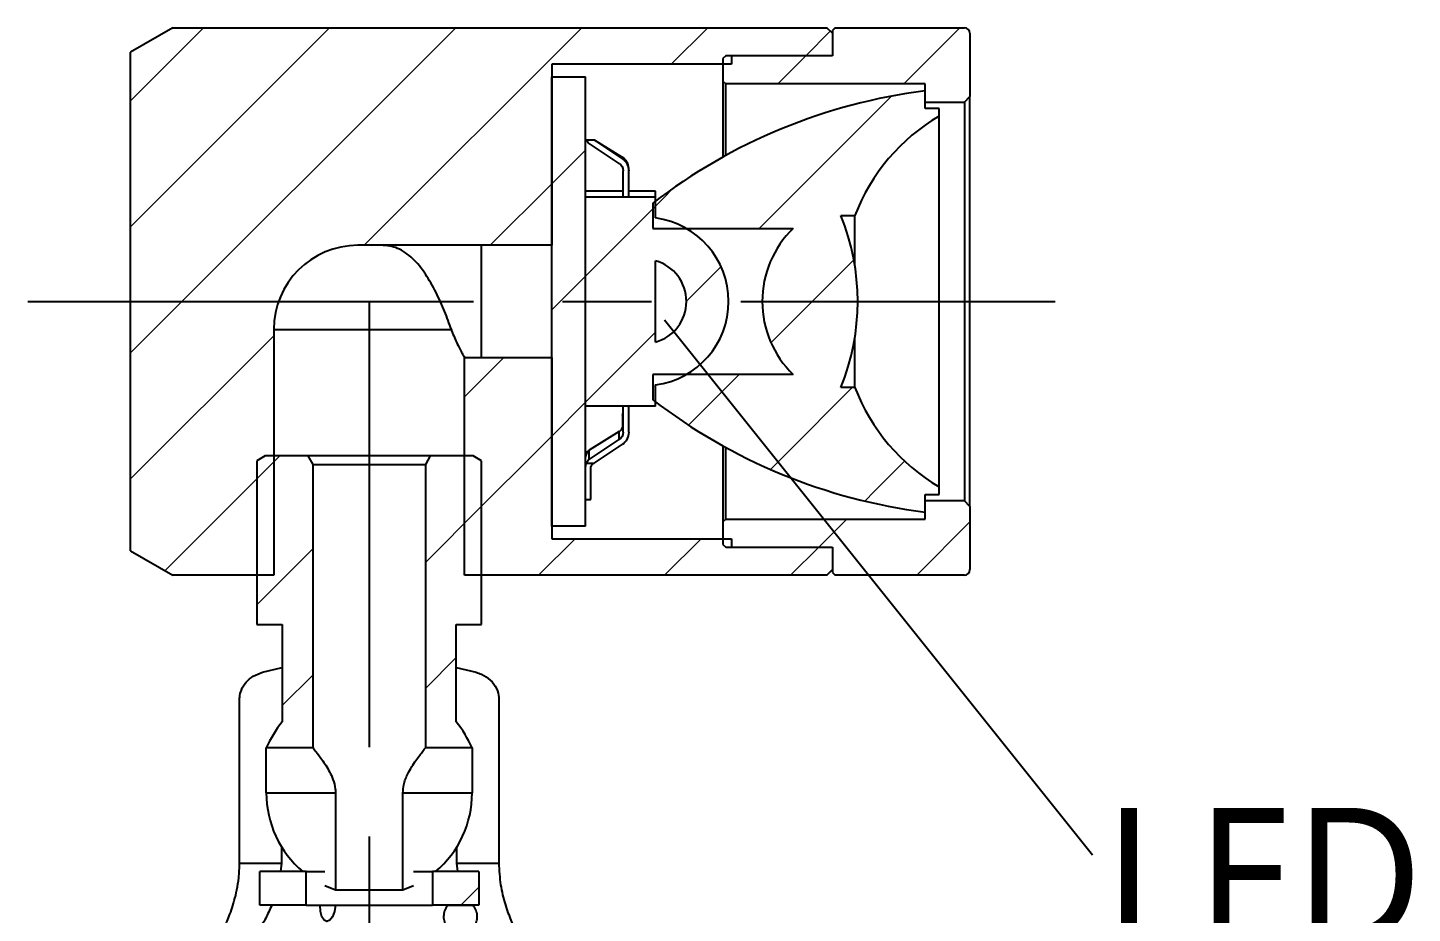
# Model space of a CAD drawing. Header units: millimetres. Extents: x 1036 to 1814, y -113 to 289.
# Drawn here: x 1286.35 to 1335.67, y 214.5 to 246.03 of the extents above; entities that cross this region are included whole.
import ezdxf

# ---------------------------------------------------------------- set-up
doc = ezdxf.new("R2010")
doc.units = ezdxf.units.MM
doc.linetypes.add('CENTER', pattern=[50.8, 31.75, -6.35, 6.35, -6.35])
for name, color, linetype, lineweight in [('CenterLine', 1, 'CENTER', 9), ('Dimension', 136, 'Continuous', 9), ('SolidLine', 7, 'Continuous', 30)]:
    doc.layers.add(name, color=color, linetype=linetype, lineweight=lineweight)
doc.styles.add('微软雅黑-Light', font='')
doc.styles.get('微软雅黑-Light').set_extended_font_data('Microsoft YaHei Light')
pattern_1 = [(45, (812.6144, -117.223), (-2.245064, 2.245064), [])]

msp = doc.modelspace()

# ---------------------------------------------------------------- hatches: boundary and pattern name
at = {"layer": 'SolidLine', "linetype": 'Continuous', "lineweight": 18}
h = msp.add_hatch(dxfattribs=at)
h.set_pattern_fill('ANSI31', color=256, style=0)
h.set_pattern_definition(pattern_1)
edge = h.paths.add_edge_path(flags=0)
edge.add_line((1290.014, 245.168), (1291.514, 246.034))
edge.add_line((1291.514, 246.034), (1314.814, 246.034))
edge.add_line((1314.814, 246.034), (1315.014, 245.834))
edge.add_line((1315.014, 245.834), (1315.014, 245.034))
edge.add_line((1315.014, 245.034), (1311.414, 245.034))
edge.add_line((1311.414, 245.034), (1311.414, 244.734))
edge.add_line((1311.414, 244.734), (1305.014, 244.734))
edge.add_line((1305.014, 244.734), (1305.014, 238.284))
edge.add_line((1305.014, 238.284), (1302.514, 238.284))
edge.add_line((1302.514, 238.284), (1298.914, 238.284))
edge.add_line((1298.914, 238.284), (1298.114, 238.284))
edge.add_arc((1298.114, 235.284), 3, 450, 540)
edge.add_line((1295.114, 235.284), (1295.114, 226.534))
edge.add_line((1295.114, 226.534), (1291.514, 226.534))
edge.add_line((1291.514, 226.534), (1290.014, 227.4))
edge.add_line((1290.014, 227.4), (1290.014, 245.168))
h = msp.add_hatch(dxfattribs=at)
h.set_pattern_fill('ANSI31', color=256, style=0)
h.set_pattern_definition(pattern_1)
edge = h.paths.add_edge_path(flags=0)
edge.add_line((1311.114, 244.934), (1311.214, 245.034))
edge.add_line((1311.214, 245.034), (1315.014, 245.034))
edge.add_line((1315.014, 245.034), (1315.014, 245.934))
edge.add_line((1315.014, 245.934), (1315.114, 246.034))
edge.add_line((1315.114, 246.034), (1319.714, 246.034))
edge.add_arc((1319.714, 245.834), 0.2, 360, 450, ccw=False)
edge.add_line((1319.914, 245.834), (1319.914, 243.584))
edge.add_line((1319.914, 243.584), (1319.714, 243.384))
edge.add_line((1319.714, 243.384), (1318.314, 243.384))
edge.add_line((1318.314, 243.384), (1318.314, 244.034))
edge.add_line((1318.314, 244.034), (1311.214, 244.034))
edge.add_line((1311.214, 244.034), (1311.114, 244.134))
edge.add_line((1311.114, 244.134), (1311.114, 244.934))
h = msp.add_hatch(dxfattribs=at)
h.set_pattern_fill('ANSI31', color=256, style=0)
h.set_pattern_definition(pattern_1)
h.paths.add_polyline_path([(1306.214, 244.284), (1306.214, 228.284), (1305.014, 228.284), (1305.014, 244.284)], flags=0)
h = msp.add_hatch(dxfattribs=at)
h.set_pattern_fill('ANSI31', color=256, style=0)
h.set_pattern_definition(pattern_1)
edge = h.paths.add_edge_path(flags=0)
edge.add_line((1318.814, 229.684), (1318.814, 229.409))
edge.add_line((1318.814, 229.409), (1318.314, 229.409))
edge.add_line((1318.314, 229.409), (1318.314, 228.784))
edge.add_arc((1320.822, 248.627), 20, 232.383, 262.7973, ccw=False)
edge.add_line((1308.614, 232.784), (1308.614, 233.684))
edge.add_line((1308.614, 233.684), (1313.614, 233.684))
edge.add_arc((1316.137, 236.284), 3.623, 134.1358, 225.8642, ccw=False)
edge.add_line((1313.614, 238.884), (1308.614, 238.884))
edge.add_line((1308.614, 238.884), (1308.614, 239.784))
edge.add_arc((1320.822, 223.942), 20, 457.2027, 487.617, ccw=False)
edge.add_line((1318.314, 243.784), (1318.314, 243.159))
edge.add_line((1318.314, 243.159), (1318.814, 243.159))
edge.add_line((1318.814, 243.159), (1318.814, 242.884))
edge.add_arc((1322.35, 236.843), 7, 480.3403, 519.0201)
edge.add_line((1315.814, 239.349), (1315.314, 239.349))
edge.add_arc((1307.786, 236.284), 8.129, 337.8479, 382.1521, ccw=False)
edge.add_line((1315.314, 233.219), (1315.814, 233.219))
edge.add_arc((1322.35, 235.726), 7, 200.9799, 239.6597)
h = msp.add_hatch(dxfattribs=at)
h.set_pattern_fill('ANSI31', color=256, style=0)
h.set_pattern_definition(pattern_1)
edge = h.paths.add_edge_path(flags=0)
edge.add_line((1308.714, 232.556), (1306.214, 232.556))
edge.add_line((1306.214, 232.556), (1306.214, 240.013))
edge.add_line((1306.214, 240.013), (1308.714, 240.013))
edge.add_line((1308.714, 240.013), (1308.714, 239.258))
edge.add_arc((1308.314, 236.284), 3, 277.6623, 442.3377, ccw=False)
edge.add_line((1308.714, 233.311), (1308.714, 232.556))
edge = h.paths.add_edge_path(flags=0)
edge.add_arc((1308.314, 236.284), 1.5, 285.466, 434.534)
edge.add_line((1308.714, 237.73), (1308.714, 234.839))
h = msp.add_hatch(dxfattribs=at)
h.set_pattern_fill('ANSI31', color=256, style=0)
h.set_pattern_definition(pattern_1)
h.paths.add_polyline_path([(1315.014, 226.734), (1314.814, 226.534), (1301.914, 226.534), (1301.914, 234.284), (1302.514, 234.284), (1305.014, 234.284), (1305.014, 227.834), (1311.414, 227.834), (1311.414, 227.534), (1315.014, 227.534)], flags=0)
h = msp.add_hatch(dxfattribs=at)
h.set_pattern_fill('ANSI31', color=256, style=0)
h.set_pattern_definition(pattern_1)
edge = h.paths.add_edge_path(flags=0)
edge.add_arc((1298.514, 218.784), 4, 500.805, 516.4218, ccw=False)
edge.add_line((1295.414, 221.312), (1295.414, 224.784))
edge.add_line((1295.414, 224.784), (1294.514, 224.784))
edge.add_line((1294.514, 224.784), (1294.514, 230.611))
edge.add_line((1294.514, 230.611), (1294.814, 230.784))
edge.add_line((1294.814, 230.784), (1296.341, 230.784))
edge.add_line((1296.341, 230.784), (1296.514, 230.484))
edge.add_line((1296.514, 230.484), (1296.514, 220.384))
edge.add_line((1296.514, 220.384), (1294.848, 220.384))
h = msp.add_hatch(dxfattribs=at)
h.set_pattern_fill('ANSI31', color=256, style=0)
h.set_pattern_definition(pattern_1)
edge = h.paths.add_edge_path(flags=0)
edge.add_arc((1298.514, 218.784), 4, 383.5782, 399.195, ccw=False)
edge.add_line((1302.18, 220.384), (1300.514, 220.384))
edge.add_line((1300.514, 220.384), (1300.514, 230.484))
edge.add_line((1300.514, 230.484), (1300.688, 230.784))
edge.add_line((1300.688, 230.784), (1302.214, 230.784))
edge.add_line((1302.214, 230.784), (1302.514, 230.611))
edge.add_line((1302.514, 230.611), (1302.514, 224.784))
edge.add_line((1302.514, 224.784), (1301.614, 224.784))
edge.add_line((1301.614, 224.784), (1301.614, 221.312))
h = msp.add_hatch(dxfattribs=at)
h.set_pattern_fill('ANSI31', color=256, style=0)
h.set_pattern_definition(pattern_1)
edge = h.paths.add_edge_path(flags=0)
edge.add_line((1311.214, 227.534), (1311.114, 227.634))
edge.add_line((1311.114, 227.634), (1311.114, 228.434))
edge.add_line((1311.114, 228.434), (1311.214, 228.534))
edge.add_line((1311.214, 228.534), (1318.314, 228.534))
edge.add_line((1318.314, 228.534), (1318.314, 229.184))
edge.add_line((1318.314, 229.184), (1319.714, 229.184))
edge.add_line((1319.714, 229.184), (1319.914, 228.984))
edge.add_line((1319.914, 228.984), (1319.914, 226.734))
edge.add_arc((1319.714, 226.734), 0.2, 270, 360, ccw=False)
edge.add_line((1319.714, 226.534), (1315.114, 226.534))
edge.add_line((1315.114, 226.534), (1315.014, 226.634))
edge.add_line((1315.014, 226.634), (1315.014, 227.534))
edge.add_line((1315.014, 227.534), (1311.214, 227.534))
h = msp.add_hatch(dxfattribs=at)
h.set_pattern_fill('ANSI31', color=256, style=0)
h.set_pattern_definition(pattern_1)
h.paths.add_polyline_path([(1300.764, 215.984), (1302.414, 215.984), (1302.414, 214.784), (1300.764, 214.784)], flags=0)

# ---------------------------------------------------------------- linework, layer by layer
at = {"layer": 'CenterLine', "lineweight": -3, "ltscale": 0.5}
for p, q in [((1286.349, 236.284), (1322.947, 236.284)), ((1298.514, 236.284), (1298.514, 92.391))]:
    msp.add_line(p, q, dxfattribs=at)
at = {"layer": 'Dimension', "lineweight": -3}
msp.add_line((1309.03, 235.634), (1324.275, 216.574), dxfattribs=at)
at = {"layer": 'SolidLine', "color": 7, "linetype": 'Continuous', "lineweight": 25}
for p, q in [((1291.514, 246.034), (1290.014, 245.168)), ((1291.514, 246.034), (1314.814, 246.034)), ((1315.014, 245.834), (1314.814, 246.034)), ((1315.114, 246.034), (1315.014, 245.934)), ((1315.014, 245.934), (1315.014, 245.034)), ((1315.014, 245.834), (1315.014, 245.034)), ((1315.114, 246.034), (1319.714, 246.034)), ((1319.914, 245.834), (1319.914, 243.584)), ((1290.014, 227.4), (1290.014, 245.168)), ((1305.014, 244.734), (1305.014, 238.284)), ((1311.414, 244.734), (1305.014, 244.734)), ((1311.214, 245.034), (1311.114, 244.934)), ((1311.114, 244.934), (1311.114, 244.134)), ((1315.014, 245.034), (1311.214, 245.034)), ((1311.414, 245.034), (1311.414, 244.734)), ((1315.014, 245.034), (1311.414, 245.034)), ((1305.014, 244.284), (1306.214, 244.284)), ((1305.014, 228.284), (1305.014, 244.284)), ((1306.214, 228.284), (1306.214, 244.284)), ((1311.114, 244.134), (1311.214, 244.034)), ((1311.114, 244.134), (1311.114, 241.428)), ((1311.214, 241.483), (1311.214, 244.034)), ((1318.314, 244.034), (1311.214, 244.034)), ((1318.314, 243.384), (1318.314, 244.034)), ((1318.314, 243.159), (1318.314, 243.784)), ((1318.314, 243.384), (1319.714, 243.384)), ((1318.814, 243.159), (1318.314, 243.159)), ((1318.814, 242.884), (1318.814, 243.159)), ((1319.714, 243.384), (1319.914, 243.584)), ((1319.714, 243.384), (1319.714, 229.184)), ((1319.914, 228.984), (1319.914, 243.584)), ((1318.814, 229.684), (1318.814, 242.884)), ((1306.244, 242.041), (1306.53, 242.041)), ((1307.42, 241.203), (1306.352, 241.914)), ((1307.528, 241.377), (1306.53, 242.041)), ((1306.53, 242.041), (1307.528, 241.422)), ((1307.528, 241.377), (1307.528, 241.422)), ((1307.558, 240.013), (1307.558, 240.941)), ((1307.758, 240.941), (1307.758, 241.016)), ((1307.758, 240.013), (1307.758, 240.941)), ((1307.558, 240.214), (1306.214, 240.214)), ((1308.714, 240.214), (1307.758, 240.214)), ((1308.714, 240.013), (1308.714, 240.214)), ((1306.214, 240.013), (1308.714, 240.013)), ((1306.214, 232.556), (1306.214, 240.013)), ((1307.558, 240.013), (1307.758, 240.013)), ((1308.614, 239.784), (1308.614, 238.884)), ((1308.714, 239.258), (1308.714, 240.013)), ((1315.314, 239.349), (1315.814, 239.349)), ((1315.814, 237.556), (1315.814, 239.349)), ((1308.614, 238.884), (1313.614, 238.884)), ((1298.914, 238.284), (1298.114, 238.284)), ((1302.514, 238.284), (1298.914, 238.284)), ((1302.514, 234.284), (1302.514, 238.284)), ((1305.014, 238.284), (1302.514, 238.284)), ((1308.714, 234.839), (1308.714, 237.73)), ((1295.114, 235.284), (1301.44, 235.284)), ((1295.114, 235.284), (1295.114, 226.534)), ((1315.814, 233.219), (1315.814, 235.013)), ((1301.914, 226.534), (1301.914, 234.284)), ((1301.914, 234.284), (1302.514, 234.284)), ((1302.514, 234.284), (1305.014, 234.284)), ((1305.014, 234.284), (1305.014, 227.834)), ((1313.614, 233.684), (1308.614, 233.684)), ((1308.614, 233.684), (1308.614, 232.784)), ((1308.714, 232.556), (1308.714, 233.311)), ((1315.814, 233.219), (1315.314, 233.219)), ((1308.714, 232.556), (1306.214, 232.556)), ((1307.758, 232.556), (1307.558, 232.556)), ((1307.558, 231.628), (1307.558, 232.556)), ((1307.758, 231.628), (1307.758, 232.556)), ((1307.539, 232.234), (1307.539, 231.791)), ((1307.42, 231.648), (1306.352, 230.985)), ((1306.352, 230.655), (1307.42, 231.366)), ((1307.42, 231.366), (1307.42, 231.648)), ((1306.352, 230.655), (1306.352, 230.985)), ((1306.53, 230.527), (1307.528, 231.192)), ((1311.114, 231.141), (1311.114, 228.434)), ((1311.214, 228.534), (1311.214, 231.085)), ((1294.814, 230.784), (1294.514, 230.611)), ((1294.514, 230.611), (1294.514, 224.784)), ((1296.341, 230.784), (1294.814, 230.784)), ((1300.688, 230.784), (1296.341, 230.784)), ((1296.514, 230.484), (1296.341, 230.784)), ((1296.514, 220.384), (1296.514, 230.484)), ((1296.514, 230.484), (1300.514, 230.484)), ((1300.688, 230.784), (1300.514, 230.484)), ((1300.514, 230.484), (1300.514, 220.384)), ((1302.214, 230.784), (1300.688, 230.784)), ((1302.514, 230.611), (1302.214, 230.784)), ((1302.514, 224.784), (1302.514, 230.611)), ((1306.244, 230.527), (1306.53, 230.527)), ((1306.414, 229.235), (1306.414, 230.403)), ((1306.46, 230.484), (1306.53, 230.527)), ((1318.314, 228.784), (1318.314, 229.409)), ((1318.314, 229.409), (1318.814, 229.409)), ((1318.814, 229.409), (1318.814, 229.684)), ((1306.214, 229.235), (1306.414, 229.235)), ((1319.714, 229.184), (1318.314, 229.184)), ((1318.314, 228.534), (1318.314, 229.184)), ((1319.914, 228.984), (1319.714, 229.184)), ((1319.914, 228.984), (1319.914, 226.734)), ((1311.214, 228.534), (1311.114, 228.434)), ((1311.114, 228.434), (1311.114, 227.634)), ((1311.214, 228.534), (1318.314, 228.534)), ((1306.214, 228.284), (1305.014, 228.284)), ((1290.014, 227.4), (1291.514, 226.534)), ((1305.014, 227.834), (1311.414, 227.834)), ((1311.114, 227.634), (1311.214, 227.534)), ((1311.214, 227.534), (1315.014, 227.534)), ((1311.414, 227.834), (1311.414, 227.534)), ((1311.414, 227.534), (1315.014, 227.534)), ((1315.014, 227.534), (1315.014, 226.634)), ((1315.014, 227.534), (1315.014, 226.734)), ((1295.114, 226.534), (1291.514, 226.534)), ((1314.814, 226.534), (1301.914, 226.534)), ((1314.814, 226.534), (1315.014, 226.734)), ((1315.014, 226.634), (1315.114, 226.534)), ((1319.714, 226.534), (1315.114, 226.534)), ((1294.514, 224.784), (1295.414, 224.784)), ((1295.414, 224.784), (1295.414, 221.312)), ((1301.614, 221.312), (1301.614, 224.784)), ((1301.614, 224.784), (1302.514, 224.784)), ((1294.709, 223.077), (1295.414, 223.246)), ((1301.614, 223.246), (1302.32, 223.077)), ((1293.898, 216.284), (1293.898, 222.124)), ((1303.131, 222.124), (1303.131, 216.284)), ((1294.848, 218.784), (1294.848, 220.384)), ((1296.514, 220.384), (1294.848, 220.384)), ((1302.18, 220.384), (1300.514, 220.384)), ((1302.18, 220.384), (1302.18, 218.784)), ((1294.848, 218.784), (1297.314, 218.784)), ((1297.314, 218.784), (1297.314, 215.32)), ((1299.714, 215.32), (1299.714, 218.784)), ((1299.714, 218.784), (1302.18, 218.784)), ((1295.392, 216.863), (1295.392, 216.284)), ((1301.637, 216.284), (1301.637, 216.863)), ((1293.898, 216.284), (1295.392, 216.284)), ((1295.392, 216.284), (1295.357, 215.984)), ((1301.671, 215.984), (1301.637, 216.284)), ((1301.637, 216.284), (1303.131, 216.284)), ((1294.614, 214.784), (1294.614, 215.984)), ((1296.264, 215.984), (1294.614, 215.984)), ((1296.264, 214.784), (1296.264, 215.984)), ((1296.264, 215.984), (1296.932, 215.984)), ((1300.096, 215.984), (1300.764, 215.984)), ((1300.764, 215.984), (1300.764, 214.784)), ((1302.414, 215.984), (1300.764, 215.984)), ((1302.414, 215.984), (1302.414, 214.784)), ((1297.314, 215.32), (1296.932, 215.477)), ((1299.714, 215.32), (1297.314, 215.32)), ((1300.096, 215.477), (1299.714, 215.32)), ((1296.264, 214.784), (1294.614, 214.784)), ((1296.264, 214.784), (1300.764, 214.784)), ((1302.414, 214.784), (1300.764, 214.784)), ((1301.325, 214.784), (1302.202, 214.784))]:
    msp.add_line(p, q, dxfattribs=at)
at = {"layer": 'SolidLine', "color": 7, "linetype": 'Continuous', "lineweight": 25, "flags": 128}
msp.add_lwpolyline([(1297.31, 214.784), (1297.275, 214.561), (1297.206, 214.374), (1297.112, 214.249), (1297.008, 214.205), (1296.908, 214.249), (1296.827, 214.374), (1296.777, 214.561), (1296.766, 214.784)], dxfattribs=at)
at = {"layer": 'SolidLine', "color": 7, "linetype": 'Continuous', "lineweight": 25}
for centre, radius, start, end in [((1319.714, 245.834), 0.2, 0, 90), ((1320.822, 223.942), 20, 97.2027, 127.617), ((1322.35, 236.843), 7, 120.3403, 159.0201), ((1307.279, 241.013), 0.479, 0.3505, 58.6221), ((1308.314, 236.284), 3, 277.6623, 82.3377), ((1307.786, 236.284), 8.129, 337.8479, 22.1521), ((1316.137, 236.284), 3.623, 134.1358, 225.8642), ((1298.114, 235.284), 3, 90, 180), ((1308.314, 236.284), 1.5, 285.466, 74.534), ((1322.35, 235.726), 7, 200.9799, 239.6597), ((1307.277, 232.335), 0.281, 339.0188, 359.9817), ((1320.822, 248.627), 20, 232.383, 262.7973), ((1307.267, 231.896), 0.292, 301.6221, 338.8511), ((1306.502, 230.74), 0.287, 121.3788, 179.6485), ((1306.496, 230.402), 0.281, 153.6644, 179.9622), ((1306.51, 230.402), 0.0958, 121.3837, 179.6446), ((1319.714, 226.734), 0.2, 270, 0), ((1298.514, 218.784), 4, 140.805, 156.4218), ((1298.514, 218.784), 4, 23.5782, 39.195), ((1298.514, 218.784), 3.666, 180, 229.797), ((1298.514, 218.784), 3.666, 310.203, 0)]:
    msp.add_arc(centre, radius, start, end, dxfattribs=at)
at = {"layer": 'SolidLine', "color": 7, "linetype": 'Continuous', "lineweight": 25, "extrusion": (3e-15, 0, -1)}
for centre, start_param, end_param in [((1306.514, 242.175), 3.712963, 4.267466), ((1306.514, 230.394), 5.157312, 5.711815)]:
    msp.add_ellipse(centre, major_axis=(0, 0.311), ratio=0.965461, start_param=start_param, end_param=end_param, dxfattribs=at)
at = {"layer": 'SolidLine', "color": 7, "linetype": 'Continuous', "lineweight": 25, "extrusion": (0, 0, -1)}
for centre, major_axis, start_param, end_param in [((1307.258, 240.941), (0, 0.311), 0.571371, 1.570796), ((1307.258, 240.941), (0, 0.518), 0.571371, 1.570796), ((1307.258, 231.628), (0, 0.311), 1.570796, 2.570222), ((1307.258, 231.628), (0, 0.518), 1.570796, 2.570222)]:
    msp.add_ellipse(centre, major_axis=major_axis, ratio=0.965461, start_param=start_param, end_param=end_param, dxfattribs=at)
at = {"layer": 'SolidLine', "color": 7, "linetype": 'Continuous', "lineweight": 25}
for points, knots in [([(1301.44, 235.284), (1301.363, 235.5), (1301.21, 235.929), (1300.896, 236.632), (1300.519, 237.294), (1300.063, 237.857), (1299.63, 238.155), (1299.246, 238.268), (1299.037, 238.284), (1298.917, 238.284), (1298.914, 238.284)], [0, 0, 0, 0, 0.149627, 0.298937, 0.457348, 0.629095, 0.815798, 0.905769, 0.997773, 1, 1, 1, 1]), ([(1301.44, 235.284), (1301.444, 235.275), (1301.509, 235.085), (1301.664, 234.734), (1301.857, 234.381), (1301.914, 234.286), (1301.914, 234.284), (1301.914, 234.284)], [0, 0, 0, 0, 0.016457, 0.321203, 0.664672, 0.984983, 1, 1, 1, 1]), ([(1293.898, 222.124), (1293.898, 222.146), (1293.901, 222.256), (1293.953, 222.474), (1294.118, 222.741), (1294.382, 222.963), (1294.598, 223.038), (1294.709, 223.077)], [0, 0, 0, 0, 0.049462, 0.2458958, 0.4928918, 0.7390627, 1, 1, 1, 1]), ([(1302.32, 223.077), (1302.386, 223.056), (1302.571, 222.997), (1302.843, 222.817), (1303.063, 222.521), (1303.128, 222.269), (1303.131, 222.141), (1303.131, 222.124)], [0, 0, 0, 0, 0.153858, 0.433365, 0.714232, 0.960531, 1, 1, 1, 1]), ([(1296.514, 220.384), (1296.525, 220.371), (1296.546, 220.345), (1296.714, 220.131), (1296.964, 219.783), (1297.209, 219.352), (1297.307, 218.993), (1297.313, 218.829), (1297.314, 218.784)], [0, 0, 0, 0, 0.1731614, 0.3456158, 0.5783393, 0.8145732, 0.9501354, 1, 1, 1, 1]), ([(1299.714, 218.784), (1299.721, 218.879), (1299.739, 219.122), (1299.914, 219.536), (1300.187, 219.962), (1300.42, 220.266), (1300.507, 220.376), (1300.513, 220.382), (1300.514, 220.384)], [0, 0, 0, 0, 0.1066759, 0.2741992, 0.5188528, 0.7663533, 0.9339489, 1, 1, 1, 1]), ([(1293.264, 213.784), (1293.265, 213.785), (1293.268, 213.792), (1293.33, 213.92), (1293.503, 214.316), (1293.718, 214.929), (1293.875, 215.631), (1293.892, 216.107), (1293.898, 216.284)], [0, 0, 0, 0, 0.040342, 0.233132, 0.428885, 0.641883, 0.866005, 1, 1, 1, 1]), ([(1303.131, 216.284), (1303.145, 216.022), (1303.172, 215.497), (1303.357, 214.787), (1303.569, 214.208), (1303.736, 213.844), (1303.756, 213.802), (1303.764, 213.784)], [0, 0, 0, 0, 0.197615, 0.394642, 0.606357, 0.830499, 1, 1, 1, 1]), ([(1295.044, 214.784), (1294.971, 214.622), (1294.846, 214.345), (1294.688, 214.072), (1294.552, 213.844), (1294.529, 213.807), (1294.514, 213.784)], [0, 0, 0, 0, 0.277136, 0.472717, 0.675237, 1, 1, 1, 1]), ([(1301.325, 214.784), (1301.287, 214.736), (1301.207, 214.633), (1301.156, 214.438), (1301.168, 214.233), (1301.249, 214.043), (1301.387, 213.89), (1301.568, 213.793), (1301.771, 213.761), (1301.972, 213.798), (1302.15, 213.9), (1302.285, 214.054), (1302.351, 214.222), (1302.37, 214.399), (1302.34, 214.577), (1302.266, 214.712), (1302.212, 214.773), (1302.202, 214.784)], [0, 0, 0, 0, 0.06623, 0.138929, 0.211855, 0.284841, 0.357674, 0.430245, 0.502606, 0.574901, 0.647272, 0.7198, 0.792499, 0.838122, 0.910938, 0.983759, 1, 1, 1, 1])]:
    msp.add_open_spline(points, degree=3, knots=knots, dxfattribs=at)

# ---------------------------------------------------------------- texts
at = {"layer": 'Dimension', "lineweight": -3, "style": '微软雅黑-Light'}
msp.add_text('LED', height=4.82, dxfattribs=at).set_placement((1324.69, 213.43))

doc.saveas('drawing.dxf')
